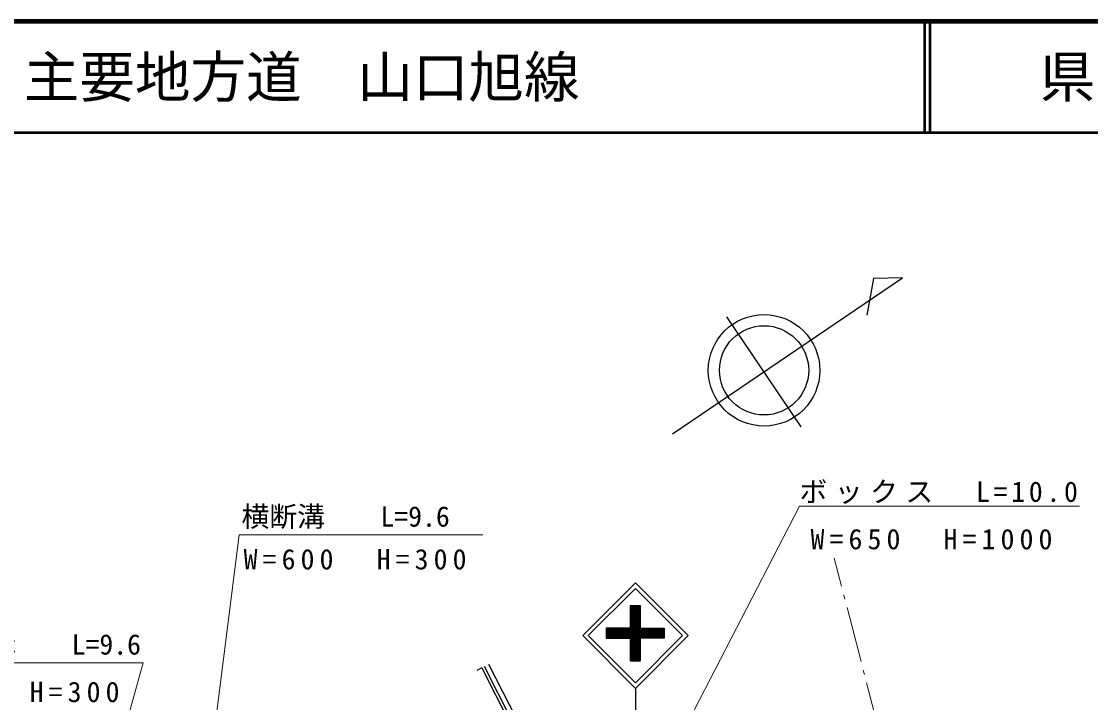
# Model space of a CAD drawing. Units: millimetres, scale not verified. Extents: x 40000 to 680000, y 20000 to 380000.
# Drawn here: x 216522 to 312703, y 318732 to 380000 of the extents above; entities that cross this region are included whole.
import ezdxf
from ezdxf.enums import TextEntityAlignment as Align

# ---------------------------------------------------------------- set-up
doc = ezdxf.new("R2010")
doc.units = ezdxf.units.MM
doc.header["$LTSCALE"] = 1000
for name, color, linetype, lineweight in [('M-BGD', 7, 'Continuous', 25), ('M-BGD-HTXT', 7, 'Continuous', 13), ('M-STR-HTXT', 7, 'Continuous', 13), ('M-STR-STRC', 7, 'Continuous', 25), ('M-TTL', 2, 'Continuous', 140), ('M-TTL-LINE', 7, 'Continuous', 50)]:
    doc.layers.add(name, color=color, linetype=linetype, lineweight=lineweight)
doc.layers.add('M-TTL-TXT', color=7, linetype='Continuous')
doc.styles.add('ＭＳ ゴシック', font='')
doc.styles.get('ＭＳ ゴシック').set_extended_font_data('MS Gothic')

msp = doc.modelspace()

# ---------------------------------------------------------------- linework, layer by layer
at = {"layer": 'M-BGD'}
for p, q in [((275099, 342891), (295774, 356946)), ((293175, 356883), (292580, 353581)), ((295774, 356946), (293175, 356883)), ((279963, 353429), (286650, 343526)), ((257938, 321847), (257493, 321619))]:
    msp.add_line(p, q, dxfattribs=at)
for points in [[(257938, 321847), (260437, 316955), (262219, 311785), (263690, 308072), (266189, 302847), (266222, 300130), (265652, 295330), (253853, 292316), (249663, 294589), (246751, 306450)], [(265806, 295280), (266488, 300113), (266454, 302909), (263934, 308178), (262468, 311878), (260682, 317060), (258175, 321968)], [(266271, 295355), (266939, 300084), (266903, 303014), (264347, 308358), (262891, 312034), (261097, 317236), (258576, 322172)]]:
    msp.add_lwpolyline(points, dxfattribs=at)
for radius in [5016, 4013]:
    msp.add_circle((283328, 348615), radius, dxfattribs=at)
at = {"layer": 'M-BGD-HTXT'}
for p, q in [((290296, 329209), (289644, 331728)), ((290597, 328048), (290496, 328435)), ((292050, 322433), (290797, 327273)), ((292351, 321271), (292251, 321658)), ((293805, 315656), (292552, 320497))]:
    msp.add_line(p, q, dxfattribs=at)
at = {"layer": 'M-STR-HTXT'}
for points in [[(266631, 297902), (286506, 336399), (311706, 336399)], [(230167, 286843), (236115, 333807), (258026, 333807)], [(216832, 284020), (227486, 322301), (204545, 322301)]]:
    msp.add_lwpolyline(points, dxfattribs=at)
at = {"layer": 'M-STR-STRC'}
for p, q in [((267013, 324754), (271751, 329492)), ((267508, 324754), (271751, 328997)), ((271751, 329492), (276488, 324754)), ((271751, 328997), (275993, 324754)), ((271292, 327457), (272192, 327457)), ((271292, 327457), (271292, 325425)), ((271292, 326662), (272086, 327457)), ((271292, 326804), (271945, 327457)), ((271292, 326945), (271804, 327457)), ((271292, 327087), (271662, 327457)), ((271292, 327228), (271521, 327457)), ((271292, 327369), (271379, 327457)), ((271292, 326521), (272192, 327421)), ((272192, 326450), (271292, 327350)), ((271292, 326379), (272192, 327279)), ((272192, 326309), (271292, 327209)), ((271292, 326238), (272192, 327138)), ((272192, 326167), (271292, 327067)), ((272192, 326592), (271326, 327457)), ((272192, 326733), (271467, 327457)), ((272192, 326874), (271609, 327457)), ((272192, 327016), (271750, 327457)), ((272192, 327157), (271892, 327457)), ((272192, 327299), (272033, 327457)), ((272192, 327440), (272175, 327457)), ((272192, 327457), (272192, 325425)), ((270427, 324525), (272192, 326289)), ((270568, 324525), (272192, 326148)), ((271292, 326097), (272192, 326997)), ((272192, 326026), (271292, 326926)), ((271292, 325955), (272192, 326855)), ((272192, 325884), (271292, 326784)), ((271292, 325814), (272192, 326714)), ((272192, 325743), (271292, 326643)), ((271292, 325672), (272192, 326572)), ((272192, 325602), (271292, 326502)), ((271292, 325531), (272192, 326431)), ((272192, 325460), (271292, 326360)), ((272192, 325319), (271292, 326219)), ((272192, 325177), (271292, 326077)), ((271292, 325425), (269130, 325425)), ((269130, 325425), (269130, 324525)), ((269130, 324642), (269912, 325425)), ((269130, 324784), (269771, 325425)), ((269130, 324925), (269630, 325425)), ((269130, 325066), (269488, 325425)), ((269130, 325208), (269347, 325425)), ((269130, 325349), (269205, 325425)), ((270016, 324525), (269130, 325410)), ((269874, 324525), (269130, 325269)), ((269733, 324525), (269130, 325127)), ((269154, 324525), (270054, 325425)), ((270157, 324525), (269257, 325425)), ((269295, 324525), (270195, 325425)), ((270298, 324525), (269398, 325425)), ((269437, 324525), (270337, 325425)), ((270440, 324525), (269540, 325425)), ((269578, 324525), (270478, 325425)), ((270581, 324525), (269681, 325425)), ((269720, 324525), (270620, 325425)), ((270723, 324525), (269823, 325425)), ((269861, 324525), (270761, 325425)), ((270864, 324525), (269964, 325425)), ((270002, 324525), (270902, 325425)), ((271006, 324525), (270106, 325425)), ((270144, 324525), (271044, 325425)), ((271147, 324525), (270247, 325425)), ((270285, 324525), (271185, 325425)), ((271289, 324525), (270389, 325425)), ((272192, 323763), (270530, 325425)), ((272192, 323904), (270671, 325425)), ((270709, 324525), (272192, 326007)), ((272192, 324046), (270813, 325425)), ((270851, 324525), (272192, 325865)), ((272192, 324187), (270954, 325425)), ((270992, 324525), (272192, 325724)), ((272192, 324329), (271096, 325425)), ((271134, 324525), (272192, 325582)), ((272192, 324470), (271237, 325425)), ((271275, 324525), (272192, 325441)), ((272192, 325036), (271292, 325936)), ((272192, 324894), (271292, 325794)), ((272192, 324753), (271292, 325653)), ((272192, 324611), (271292, 325511)), ((271292, 324400), (272192, 325300)), ((271292, 324258), (272192, 325158)), ((272192, 324537), (273079, 325425)), ((272192, 324679), (272937, 325425)), ((272192, 324820), (272796, 325425)), ((272192, 324962), (272654, 325425)), ((272192, 325103), (272513, 325425)), ((272192, 325245), (272372, 325425)), ((272192, 325386), (272230, 325425)), ((272192, 325325), (272992, 324525)), ((272192, 325184), (272851, 324525)), ((272234, 325425), (273134, 324525)), ((272320, 324525), (273220, 325425)), ((272375, 325425), (273275, 324525)), ((272462, 324525), (273362, 325425)), ((272516, 325425), (273416, 324525)), ((272603, 324525), (273503, 325425)), ((272658, 325425), (273558, 324525)), ((272744, 324525), (273644, 325425)), ((272799, 325425), (273699, 324525)), ((272886, 324525), (273786, 325425)), ((272941, 325425), (273841, 324525)), ((273027, 324525), (273927, 325425)), ((273082, 325425), (273982, 324525)), ((273169, 324525), (274069, 325425)), ((273224, 325425), (274124, 324525)), ((273310, 324525), (274210, 325425)), ((273365, 325425), (274265, 324525)), ((273451, 324525), (274351, 325425)), ((273506, 325425), (274353, 324578)), ((273593, 324525), (274353, 325285)), ((273648, 325425), (274353, 324719)), ((273734, 324525), (274353, 325143)), ((273789, 325425), (274353, 324861)), ((273931, 325425), (274353, 325002)), ((274072, 325425), (274353, 325143)), ((274214, 325425), (274353, 325285)), ((267013, 324754), (271751, 320016)), ((267508, 324754), (271751, 320511)), ((269591, 324525), (269130, 324986)), ((269450, 324525), (269130, 324844)), ((269308, 324525), (269130, 324703)), ((269167, 324525), (269130, 324562)), ((269130, 324525), (271292, 324525)), ((271292, 324117), (272192, 325017)), ((271292, 323975), (272192, 324875)), ((271292, 323834), (272192, 324734)), ((271292, 323692), (272192, 324592)), ((271292, 324525), (271292, 322492)), ((272192, 323621), (271292, 324521)), ((271292, 323551), (272192, 324451)), ((272192, 323480), (271292, 324380)), ((271292, 323410), (272192, 324310)), ((272192, 323339), (271292, 324239)), ((271292, 323268), (272192, 324168)), ((271751, 320511), (275993, 324754)), ((271751, 320016), (276488, 324754)), ((272192, 325042), (272709, 324525)), ((272192, 324901), (272568, 324525)), ((272192, 324759), (272427, 324525)), ((272192, 324618), (272285, 324525)), ((272192, 324525), (272192, 322492)), ((273876, 324525), (274353, 325002)), ((274017, 324525), (274353, 324861)), ((274159, 324525), (274353, 324719)), ((274300, 324525), (274353, 324578)), ((272192, 323197), (271292, 324097)), ((271292, 323127), (272192, 324027)), ((272192, 323056), (271292, 323956)), ((271292, 322985), (272192, 323885)), ((272192, 322914), (271292, 323814)), ((271292, 322844), (272192, 323744)), ((272192, 322773), (271292, 323673)), ((271292, 322702), (272192, 323602)), ((272192, 322631), (271292, 323531)), ((271292, 322561), (272192, 323461)), ((272190, 322492), (271292, 323390)), ((272048, 322492), (271292, 323249)), ((271364, 322492), (272192, 323320)), ((271505, 322492), (272192, 323178)), ((271907, 322492), (271292, 323107)), ((271765, 322492), (271292, 322966)), ((271624, 322492), (271292, 322824)), ((271482, 322492), (271292, 322683)), ((271341, 322492), (271292, 322541)), ((271292, 322492), (272192, 322492)), ((271647, 322492), (272192, 323037)), ((271788, 322492), (272192, 322895)), ((271930, 322492), (272192, 322754)), ((272071, 322492), (272192, 322612)), ((271751, 320016), (271751, 316229))]:
    msp.add_line(p, q, dxfattribs=at)
msp.add_lwpolyline([(272192, 325425), (274353, 325425), (274353, 324525), (272192, 324525)], dxfattribs=at)
at = {"layer": 'M-TTL'}
msp.add_line((680000, 380000), (40000, 380000), dxfattribs=at)
at = {"layer": 'M-TTL-LINE'}
for p, q in [((297750, 380000), (297750, 370000)), ((298250, 380000), (298250, 370000)), ((40000, 370000), (680000, 370000))]:
    msp.add_line(p, q, dxfattribs=at)

# ---------------------------------------------------------------- texts
at = {"layer": 'M-STR-HTXT', "style": 'ＭＳ ゴシック'}
for p in [(245690, 334007), (217911, 322501)]:
    msp.add_text('横断溝\u3000\u3000L=9.6', height=1833, dxfattribs=at).set_placement(p, align=Align.BOTTOM_CENTER)
at = {"layer": 'M-STR-HTXT', "char_height": 1833, "attachment_point": 8, "style": 'ＭＳ ゴシック'}
for s, insert in [('\\T1.27;ボックス\u3000L=10.0', (299206, 336599)), ('\\T1.37;W=650\u3000H=1000', (298619, 332493)), ('\\T1.37;W=600\u3000H=300', (246768, 330682)), ('\\T1.37;W=600\u3000H=300', (215554, 318750))]:
    msp.add_mtext(s, dxfattribs=dict(at, insert=insert))
at = {"layer": 'M-TTL-TXT', "style": 'ＭＳ ゴシック'}
msp.add_text('主要地方道\u3000山口旭線', height=3666, dxfattribs=at).set_placement((216734, 375000), align=Align.MIDDLE_LEFT)
msp.add_text('県\u3000名', height=3666, dxfattribs=at).set_placement((315625, 375000), align=Align.MIDDLE_CENTER)

doc.saveas('drawing.dxf')
